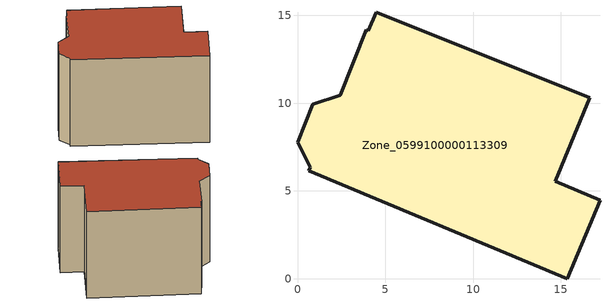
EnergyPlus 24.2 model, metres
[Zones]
Zone_0599100000113309
 floor ground (C_G): 2.43,10.44 3.9,14.17 4.02,14.12 4.48,15.17 16.66,10.32 14.68,5.54 17.24,4.48 15.38,0 0.63,6.15 0.72,6.35 0,7.76 0.87,9.92 z0
 wall outside (C_F): 15.38,0 17.24,4.48 14.68,5.54 16.66,10.32 4.48,15.17 4.02,14.12 3.9,14.17 2.43,10.44 0.87,9.92 0,7.76 0.72,6.35 0.63,6.15 15.38,0 z0:12.09
 roof outside (C_R): 16.66,10.32 4.48,15.17 4.02,14.12 3.9,14.17 2.43,10.44 0.87,9.92 0,7.76 0.72,6.35 0.63,6.15 15.38,0 17.24,4.48 14.68,5.54 z12.09
[BUILDING]
Pand.0599100000113309: North Axis=0; Terrain=City; Loads Convergence Tolerance Value=0.04; Temperature Convergence Tolerance Value=0.4; Solar Distribution=FullExterior; Maximum Number of Warmup Days=25; Minimum Number of Warmup Days=1
[Site:Location]
Rotterdam.The.Hague.AP_ZH_NLD Design_Conditions: Latitude=51.96; Longitude=4.45; Time Zone=1; Elevation=-4.5
[SITE:GROUNDTEMPERATURE:BUILDINGSURFACE]
18, 18, 18, 18, 18, 18, 18, 18, 18, 18, 18, 18
[MATERIAL] Thermal Absorptance=0.9; Solar Absorptance=0.7; Visible Absorptance=0.7
Name | Roughness | Thickness | Conductivity | Density | Specific Heat
G.TI.1946 | MediumSmooth | 0.15 | 1 | 540 | 1210
F.TI.1946 | Rough | 0.3 | 0.857143 | 1920 | 840
R.TI.1946 | MediumRough | 0.2 | 0.1 | 1500 | 1000
[CONSTRUCTION]
C_G: G.TI.1946
C_F: F.TI.1946
C_R: R.TI.1946
[ZONE]
Zone_0599100000113309: Type=1; Multiplier=1; Ceiling Height=Autocalculate; Volume=Autocalculate; Floor Area=autocalculate; Part of Total Floor Area=Yes
[ZONEINFILTRATION:DESIGNFLOWRATE]
Infil_Zone_0599100000113309: Zone or ZoneList or Space or SpaceList=Zone_0599100000113309; Schedule=AlwaysOn; Design Flow Rate Calculation Method=Flow/Area; Flow Rate per Floor Area=0.003; Constant Term Coefficient=1; Temperature Term Coefficient=0; Velocity Term Coefficient=0; Velocity Squared Term Coefficient=0
[HVACTEMPLATE:ZONE:IDEALLOADSAIRSYSTEM]
Zone_0599100000113309: Maximum Heating Supply Air Temperature=50; Minimum Cooling Supply Air Temperature=13; Maximum Heating Supply Air Humidity Ratio=0.0156; Minimum Cooling Supply Air Humidity Ratio=0.0077; Heating Limit=NoLimit; Cooling Limit=NoLimit; Dehumidification Control Type=ConstantSensibleHeatRatio; Cooling Sensible Heat Ratio=0.7; Dehumidification Setpoint=60; Humidification Control Type=None; Humidification Setpoint=30; Outdoor Air Method=None; Outdoor Air Flow Rate per Person=0.00944; Outdoor Air Flow Rate per Zone Floor Area=0; Outdoor Air Flow Rate per Zone=0; Demand Controlled Ventilation Type=None; Outdoor Air Economizer Type=NoEconomizer; Heat Recovery Type=None; Sensible Heat Recovery Effectiveness=0.7; Latent Heat Recovery Effectiveness=0.65
[ZONECONTROL:THERMOSTAT]
ThermostatControl_Zone_0599100000113309: Zone or ZoneList=Zone_0599100000113309; Control Type Schedule=DualSetpointControlType; Control 1=Thermostat_Zone_0599100000113309; Temperature Difference Between Cutout And Setpoint=0
[THERMOSTATSETPOINT:DUALSETPOINT]
Thermostat_Zone_0599100000113309: Heating Setpoint Temperature Schedule=HeatingSetpoint_Zone_0599100000113309; Cooling Setpoint Temperature Schedule=CoolingSetpoint_Zone_0599100000113309
[SCHEDULE:COMPACT]
HeatingSetpoint_Zone_0599100000113309: Through: 12/31, For: AllDays, Until: 24:00, 21
CoolingSetpoint_Zone_0599100000113309: Through: 12/31, For: AllDays, Until: 24:00, 24
DualSetpointControlType: Through: 12/31, For: AllDays, Until: 24:00, 4
AlwaysOn: Through: 12/31, For: AllDays, Until: 24:00, 1
